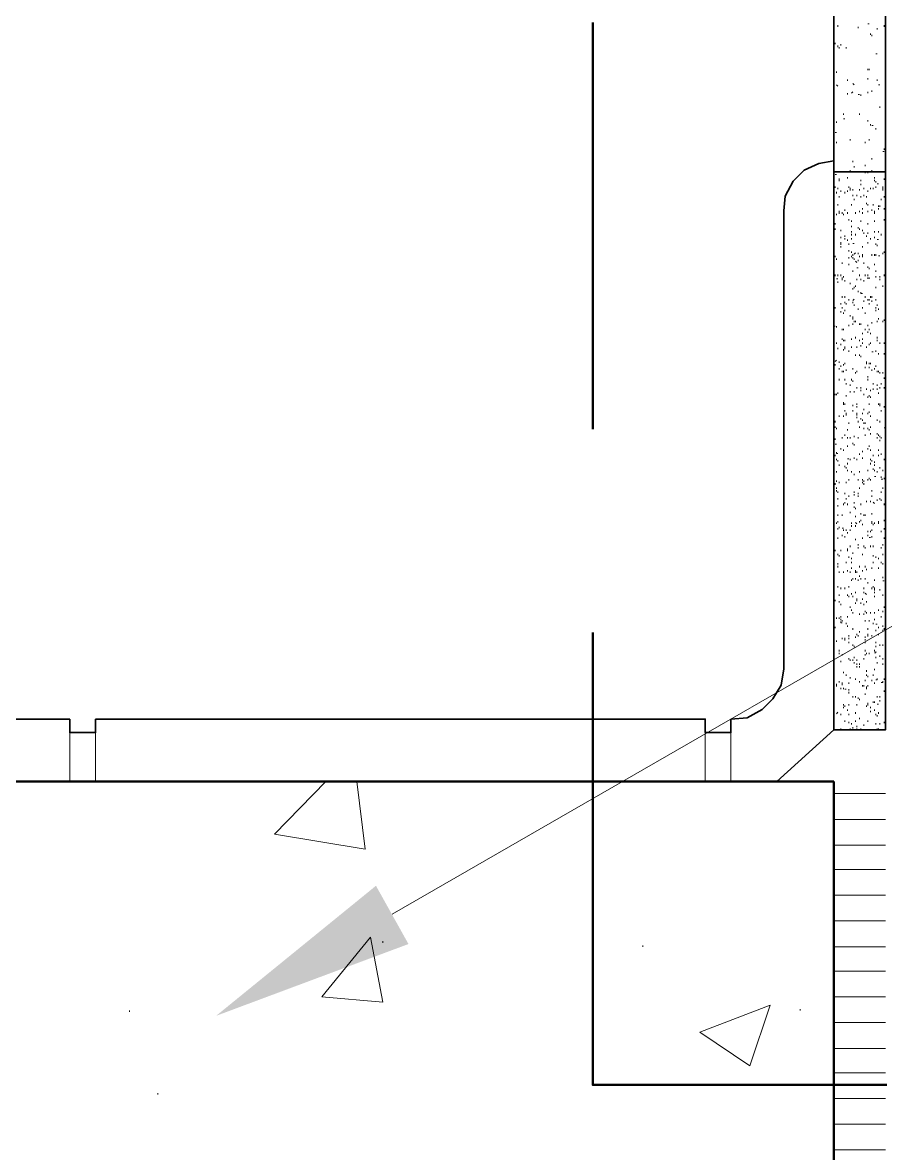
# Model space of a CAD drawing. Header units: inches. Extents: x 5 to 516, y -193 to 129.
# Drawn here: x 20.158 to 20.866, y -191.201 to -190.274 of the extents above; entities that cross this region are included whole.
import ezdxf

# ---------------------------------------------------------------- set-up
doc = ezdxf.new("R2010")
doc.units = ezdxf.units.IN
doc.header["$MEASUREMENT"] = 0
doc.layers.add('PDF7_Geometry', color=7, linetype='Continuous')
doc.layers.add('PDF7_Solid Fills', color=7, linetype='Continuous')

msp = doc.modelspace()

# ---------------------------------------------------------------- linework, layer by layer
at = {"layer": 'PDF7_Geometry', "lineweight": 35}
for points in [[(20.8235494, -190.8535622), (20.8235494, -184.9157836), (20.8657716, -184.9157836), (20.8657716, -190.8535622)], [(20.8235494, -190.3957844), (20.8235494, -190.8535621), (20.8657716, -190.8535621), (20.8657716, -190.3957844)]]:
    msp.add_lwpolyline(points, close=True, dxfattribs=at)
at = {"layer": 'PDF7_Geometry', "lineweight": 15}
for points in [[(20.4613306, -191.0046733), (24.4857755, -188.6868953), (25.001331, -188.6868953)], [(20.8524394, -190.2746733), (20.8513283, -190.2746733)], [(20.826886, -190.2757844), (20.826886, -190.2768955)], [(20.8435508, -190.2780065), (20.8435508, -190.2768954)], [(20.8535516, -190.2835621), (20.8535516, -190.282451)], [(20.8546638, -190.2846732), (20.8546638, -190.2835621)], [(20.859108, -190.2791176), (20.859108, -190.2780065)], [(20.86466, -190.2768954), (20.86466, -190.2757843)], [(20.8246616, -190.2913399), (20.8246616, -190.2902288)], [(20.826886, -190.2935623), (20.826886, -190.2924512)], [(20.8279937, -190.2946734), (20.8279937, -190.2935622)], [(20.8291058, -190.2913399), (20.8291058, -190.292451)], [(20.8335501, -190.2935623), (20.8335501, -190.2946734)], [(20.8579958, -190.2991176), (20.8591069, -190.2991176)], [(20.8513272, -190.312451), (20.8513272, -190.3113399)], [(20.8524394, -190.312451), (20.8524394, -190.3113399)], [(20.8257738, -190.3146734), (20.8257738, -190.3135623)], [(20.8346623, -190.3213401), (20.8346623, -190.320229)], [(20.8513272, -190.3191177), (20.8513272, -190.3202288)], [(20.859108, -190.3202287), (20.859108, -190.3213398)], [(20.8257738, -190.3246733), (20.8268849, -190.3257844)], [(20.8391066, -190.3302289), (20.8379955, -190.33134)], [(20.8391066, -190.3235622), (20.8402177, -190.3246733)], [(20.8513272, -190.3302289), (20.8513272, -190.33134)], [(20.8546638, -190.3302289), (20.8546638, -190.3291178)], [(20.8613279, -190.3246733), (20.8602168, -190.3246733)], [(20.8346623, -190.332451), (20.8346623, -190.3313399)], [(20.844663, -190.332451), (20.8435519, -190.332451)], [(20.8457707, -190.3335621), (20.8457707, -190.332451)], [(20.8313302, -190.3491178), (20.8313302, -190.3480067)], [(20.844663, -190.3491178), (20.844663, -190.3480067)], [(20.8613279, -190.3435622), (20.8613279, -190.3424511)], [(20.8257738, -190.3557842), (20.8257738, -190.3546731)], [(20.8313302, -190.352451), (20.8324414, -190.352451)], [(20.8513272, -190.3546732), (20.8513272, -190.3535621)], [(20.8535516, -190.3568956), (20.8535516, -190.3580067)], [(20.8557714, -190.3580067), (20.8546603, -190.3580067)], [(20.8246616, -190.3635623), (20.8257727, -190.3635623)], [(20.8579958, -190.3613399), (20.8579958, -190.3602287)], [(20.8257738, -190.3724511), (20.8257738, -190.37134)], [(20.8368822, -190.3702289), (20.8368822, -190.3691178)], [(20.8491073, -190.37134), (20.8491073, -190.3724511)], [(20.8524394, -190.3702289), (20.8524394, -190.3691178)], [(20.86466, -190.3768956), (20.86466, -190.3780067)], [(20.8546638, -190.3846734), (20.8546638, -190.3857845)], [(20.8635523, -190.3791178), (20.8646634, -190.3791178)], [(20.8368822, -190.3957843), (20.8368822, -190.3946732)], [(20.8391066, -190.3868955), (20.8391066, -190.3880066)], [(20.8402188, -190.3924511), (20.8402188, -190.39134)], [(20.8491073, -190.39134), (20.8491073, -190.3902289)], [(20.8491073, -190.3968954), (20.8491073, -190.3957843)], [(20.8513272, -190.3957843), (20.8513272, -190.3968954)], [(20.8546638, -190.3957843), (20.8546638, -190.3946732)], [(20.8257738, -190.3980067), (20.8246627, -190.3980067)], [(20.8279937, -190.402451), (20.8279937, -190.4013399)], [(20.8279937, -190.4035621), (20.8279937, -190.4024509)], [(20.8346623, -190.4013399), (20.8346623, -190.4002288)], [(20.8457707, -190.4035621), (20.8457707, -190.4024509)], [(20.8568836, -190.4013399), (20.8568836, -190.4002288)], [(20.8568836, -190.4035621), (20.8568836, -190.4024509)], [(20.8579958, -190.4046734), (20.8579958, -190.4035623)], [(20.86466, -190.402451), (20.86466, -190.4013399)], [(20.8246616, -190.4091177), (20.8246616, -190.4080066)], [(20.8257738, -190.4135622), (20.8257738, -190.4124511)], [(20.826886, -190.4102287), (20.826886, -190.4091176)], [(20.8291058, -190.4124511), (20.8291058, -190.41134)], [(20.8324379, -190.4135622), (20.8324379, -190.4124511)], [(20.8346623, -190.4124511), (20.8346623, -190.41134)], [(20.8357745, -190.4091177), (20.8357745, -190.4080066)], [(20.8368822, -190.4113398), (20.8368822, -190.4102287)], [(20.8391066, -190.4113398), (20.8391066, -190.4102287)], [(20.844663, -190.4113398), (20.844663, -190.4102287)], [(20.8457707, -190.4068955), (20.8457707, -190.4057844)], [(20.8479951, -190.4102287), (20.8479951, -190.4091176)], [(20.8513272, -190.4124511), (20.8513272, -190.41134)], [(20.8535516, -190.4102287), (20.8535516, -190.4091176)], [(20.8557714, -190.4102287), (20.8557714, -190.4091176)], [(20.8579958, -190.4091177), (20.8579958, -190.4080066)], [(20.859108, -190.4057845), (20.8602191, -190.4057845)], [(20.8635523, -190.4091177), (20.8635523, -190.4080066)], [(20.8635523, -190.4102287), (20.8635523, -190.4091176)], [(20.8635523, -190.4113398), (20.8635523, -190.4102287)], [(20.826886, -190.4235621), (20.826886, -190.422451)], [(20.8279937, -190.4168954), (20.8279937, -190.4157843)], [(20.8379944, -190.4235621), (20.8379944, -190.422451)], [(20.8391066, -190.4157843), (20.8391066, -190.4146732)], [(20.8402188, -190.4191178), (20.8402188, -190.4180067)], [(20.8424386, -190.4157843), (20.8424386, -190.4146732)], [(20.8457707, -190.4168954), (20.8457707, -190.4157843)], [(20.8479951, -190.4157843), (20.8479951, -190.4146732)], [(20.8502195, -190.4168954), (20.8502195, -190.4157843)], [(20.8502195, -190.422451), (20.8502195, -190.4213399)], [(20.8513272, -190.4235621), (20.8513272, -190.422451)], [(20.8557714, -190.4235621), (20.8557714, -190.422451)], [(20.8602157, -190.4235621), (20.8602157, -190.4246732)], [(20.8613279, -190.4246732), (20.8613279, -190.423562)], [(20.8624401, -190.4191178), (20.8624401, -190.4180067)], [(20.86466, -190.4168954), (20.86466, -190.4157843)], [(20.8235494, -190.4257845), (20.8235494, -190.4246734)], [(20.8257738, -190.4313398), (20.8257738, -190.4302287)], [(20.8279937, -190.4291177), (20.8279937, -190.4280066)], [(20.8279937, -190.4302288), (20.8279937, -190.4291177)], [(20.830218, -190.4302288), (20.830218, -190.4291177)], [(20.8313302, -190.4313398), (20.8313302, -190.4302287)], [(20.8324379, -190.4280066), (20.8324379, -190.4268955)], [(20.8346623, -190.4302288), (20.8346623, -190.4291177)], [(20.8413264, -190.4302288), (20.8413264, -190.4291177)], [(20.844663, -190.4291177), (20.844663, -190.4280066)], [(20.8468829, -190.4268956), (20.8468829, -190.4257845)], [(20.8468829, -190.4302288), (20.8468829, -190.4291177)], [(20.8513272, -190.4291177), (20.8513272, -190.4280066)], [(20.8546638, -190.4280066), (20.8546638, -190.4268955)], [(20.8568836, -190.4291177), (20.8568836, -190.4280066)], [(20.8568836, -190.4302288), (20.8568836, -190.4291177)], [(20.8602157, -190.4268956), (20.8602157, -190.4257845)], [(20.86466, -190.4268956), (20.86466, -190.4257845)], [(20.8235494, -190.4368954), (20.8235494, -190.4357843)], [(20.8246616, -190.4391176), (20.8246616, -190.4380065)], [(20.8357745, -190.4357844), (20.8357745, -190.4346733)], [(20.8379944, -190.4368954), (20.8379944, -190.4357843)], [(20.8379944, -190.44134), (20.8379944, -190.4402289)], [(20.8435508, -190.4424511), (20.8435508, -190.44134)], [(20.8457707, -190.4368954), (20.8457707, -190.4357843)], [(20.8513272, -190.4380065), (20.8513272, -190.4391176)], [(20.8568836, -190.4368954), (20.8568836, -190.4357843)], [(20.86466, -190.4357844), (20.86466, -190.4346733)], [(20.8235494, -190.4446732), (20.8235494, -190.4435621)], [(20.8246616, -190.4435621), (20.8246616, -190.442451)], [(20.8291058, -190.4446732), (20.8291058, -190.4435621)], [(20.8291058, -190.4502288), (20.8291058, -190.4491177)], [(20.8324379, -190.4491177), (20.8324379, -190.4480066)], [(20.8324379, -190.4502288), (20.8324379, -190.4513399)], [(20.8346623, -190.4524509), (20.8346623, -190.4513398)], [(20.8379944, -190.4457843), (20.8379944, -190.4446731)], [(20.8379944, -190.4480067), (20.8379944, -190.4468956)], [(20.8379944, -190.4513399), (20.8379944, -190.4502288)], [(20.8413264, -190.4480067), (20.8413264, -190.4468956)], [(20.844663, -190.4435621), (20.844663, -190.442451)], [(20.8468829, -190.4446732), (20.8468829, -190.4435621)], [(20.8479951, -190.4468956), (20.8479951, -190.4457845)], [(20.8502195, -190.4491177), (20.8502195, -190.4480066)], [(20.8513272, -190.4468956), (20.8513272, -190.4457845)], [(20.8535516, -190.4513399), (20.8535516, -190.4502288)], [(20.8568836, -190.4457843), (20.8568836, -190.4446731)], [(20.8568836, -190.4502288), (20.8568836, -190.4491177)], [(20.8602157, -190.4513399), (20.8591046, -190.4513399)], [(20.8602157, -190.4457843), (20.8602157, -190.4446731)], [(20.8624401, -190.4480067), (20.8624401, -190.4468956)], [(20.8291058, -190.4546734), (20.8291058, -190.4535622)], [(20.8291058, -190.4557844), (20.8291058, -190.4546733)], [(20.8291058, -190.4580066), (20.8291058, -190.4568954)], [(20.8357745, -190.4557844), (20.8357745, -190.4546733)], [(20.8357745, -190.46134), (20.8357745, -190.4602289)], [(20.8402188, -190.4546734), (20.8391077, -190.4546734)], [(20.8468829, -190.4580066), (20.8468829, -190.4568954)], [(20.8513272, -190.4546734), (20.8513272, -190.4535622)], [(20.8579958, -190.4557844), (20.8579958, -190.4546733)], [(20.859108, -190.4568955), (20.859108, -190.4557844)], [(20.8246616, -190.4657843), (20.8246616, -190.4646732)], [(20.8257738, -190.4680067), (20.8257738, -190.4668956)], [(20.8357745, -190.4668954), (20.8357745, -190.4657842)], [(20.8379944, -190.4624511), (20.8379944, -190.46134)], [(20.8379944, -190.4646732), (20.8379944, -190.4657843)], [(20.8391066, -190.4646732), (20.8391066, -190.4635621)], [(20.8391066, -190.4668954), (20.8391066, -190.4657842)], [(20.8413264, -190.4624511), (20.8402153, -190.4635622)], [(20.8402188, -190.4680067), (20.8402188, -190.4668956)], [(20.8413264, -190.4691178), (20.8424376, -190.4702289)], [(20.8435508, -190.4635622), (20.8435508, -190.4624511)], [(20.8435508, -190.4691178), (20.8435508, -190.4680067)], [(20.844663, -190.4657843), (20.844663, -190.4646732)], [(20.8468829, -190.4635622), (20.8468829, -190.4646733)], [(20.8468829, -190.4657843), (20.8468829, -190.4646732)], [(20.8546638, -190.4646732), (20.8546638, -190.4635621)], [(20.8568836, -190.4646732), (20.8568836, -190.4635621)], [(20.8579958, -190.4646732), (20.8579958, -190.4635621)], [(20.8613279, -190.4646732), (20.8602168, -190.4646732)], [(20.8635523, -190.4635622), (20.8635523, -190.4624511)], [(20.86466, -190.4624511), (20.86466, -190.46134)], [(20.830218, -190.4713399), (20.830218, -190.4702288)], [(20.8357745, -190.472451), (20.8357745, -190.4713399)], [(20.8391066, -190.4780066), (20.8391066, -190.4768955)], [(20.8424386, -190.4746734), (20.8435498, -190.4746734)], [(20.8479951, -190.4713399), (20.8479951, -190.4702288)], [(20.8513272, -190.4746734), (20.8513272, -190.4735623)], [(20.8524394, -190.4757845), (20.8524394, -190.4746733)], [(20.8568836, -190.472451), (20.8568836, -190.4713399)], [(20.8579958, -190.4780066), (20.8579958, -190.4768955)], [(20.8246616, -190.4813401), (20.8246616, -190.480229)], [(20.826886, -190.4835622), (20.8257749, -190.4835622)], [(20.826886, -190.4813401), (20.826886, -190.480229)], [(20.826886, -190.4868954), (20.826886, -190.4857843)], [(20.8291058, -190.4813401), (20.8291058, -190.480229)], [(20.830218, -190.4835622), (20.830218, -190.4824511)], [(20.830218, -190.4846733), (20.830218, -190.4835622)], [(20.8313302, -190.4824511), (20.8313302, -190.48134)], [(20.8324379, -190.4857843), (20.8324379, -190.4846732)], [(20.8368822, -190.4880067), (20.8368822, -190.4868956)], [(20.8424386, -190.4846733), (20.8424386, -190.4835622)], [(20.844663, -190.4802287), (20.844663, -190.4813398)], [(20.8457707, -190.4846733), (20.8457707, -190.4835622)], [(20.8479951, -190.4857843), (20.8479951, -190.4846732)], [(20.8491073, -190.4813401), (20.8491073, -190.480229)], [(20.8513272, -190.4802287), (20.8513272, -190.4813398)], [(20.8513272, -190.4835622), (20.8513272, -190.4824511)], [(20.8524394, -190.4835622), (20.8524394, -190.4824511)], [(20.8579958, -190.4824511), (20.8579958, -190.48134)], [(20.8613279, -190.4824511), (20.8613279, -190.48134)], [(20.8613279, -190.4835622), (20.8613279, -190.4846733)], [(20.86466, -190.4813401), (20.86466, -190.480229)], [(20.8391066, -190.492451), (20.8391066, -190.4913399)], [(20.8402188, -190.4913399), (20.8402188, -190.4902288)], [(20.8413264, -190.4902289), (20.8413264, -190.4891178)], [(20.8435508, -190.4946731), (20.8435508, -190.493562)], [(20.8457707, -190.4957845), (20.8457707, -190.4946734)], [(20.8468829, -190.4957845), (20.8457718, -190.4957845)], [(20.8579958, -190.4913399), (20.8579958, -190.4902288)], [(20.8635523, -190.4902289), (20.8635523, -190.4891178)], [(20.8235494, -190.5024512), (20.8235494, -190.5013401)], [(20.8246616, -190.5080065), (20.8246616, -190.5068954)], [(20.8291058, -190.5046733), (20.8291058, -190.5035622)], [(20.830218, -190.4991177), (20.830218, -190.4980066)], [(20.830218, -190.5080065), (20.830218, -190.5068954)], [(20.8324379, -190.4991177), (20.8324379, -190.4980066)], [(20.8324379, -190.5035622), (20.8324379, -190.5024511)], [(20.8335501, -190.5046733), (20.8335501, -190.5035622)], [(20.8357745, -190.5013398), (20.8357745, -190.5002287)], [(20.8391066, -190.5035622), (20.8391066, -190.5024511)], [(20.8402188, -190.5002288), (20.8391077, -190.5013399)], [(20.8402188, -190.5057844), (20.8402188, -190.5046733)], [(20.8468829, -190.5080065), (20.8468829, -190.5068954)], [(20.8479951, -190.5024512), (20.8479951, -190.5013401)], [(20.8491073, -190.4991177), (20.8491073, -190.4980066)], [(20.8513272, -190.5013398), (20.8513272, -190.5002287)], [(20.8524394, -190.5013398), (20.8524394, -190.5002287)], [(20.8524394, -190.5046733), (20.8524394, -190.5035622)], [(20.8535516, -190.4980066), (20.8535516, -190.4991177)], [(20.8546638, -190.4991177), (20.8546638, -190.4980066)], [(20.8546638, -190.5024512), (20.8546638, -190.5013401)], [(20.8579958, -190.5080065), (20.8579958, -190.5068954)], [(20.859108, -190.5057844), (20.859108, -190.5046733)], [(20.8291058, -190.51134), (20.8291058, -190.5102289)], [(20.8313302, -190.512451), (20.8313302, -190.5113399)], [(20.8324379, -190.5091178), (20.8324379, -190.510229)], [(20.8368822, -190.5146732), (20.8368822, -190.5135621)], [(20.8391066, -190.5157845), (20.8391066, -190.5146734)], [(20.8391066, -190.5168956), (20.8391066, -190.5157845)], [(20.8435508, -190.5091178), (20.8435508, -190.5080067)], [(20.8491073, -190.512451), (20.8491073, -190.5113399)], [(20.8579958, -190.5102289), (20.8579958, -190.5091178)], [(20.8602157, -190.5168956), (20.8602157, -190.5157845)], [(20.8246616, -190.5224509), (20.8235505, -190.5224509)], [(20.8257738, -190.5235623), (20.8257738, -190.5224512)], [(20.830218, -190.5257844), (20.830218, -190.5246733)], [(20.8313302, -190.5257844), (20.8313302, -190.5246733)], [(20.8357745, -190.5224509), (20.8357745, -190.5213398)], [(20.8391066, -190.5213399), (20.8391066, -190.5202287)], [(20.8402188, -190.5191177), (20.8402188, -190.5180066)], [(20.8413264, -190.5191177), (20.8413264, -190.5180066)], [(20.844663, -190.5213399), (20.844663, -190.5202287)], [(20.8457707, -190.5213399), (20.8457707, -190.5202287)], [(20.8491073, -190.5257844), (20.8491073, -190.5246733)], [(20.8513272, -190.5224509), (20.8513272, -190.5213398)], [(20.8524394, -190.5257844), (20.8524394, -190.5246733)], [(20.8546638, -190.5202288), (20.8546638, -190.5191177)], [(20.8635523, -190.5191177), (20.8635523, -190.5180066)], [(20.86466, -190.5180067), (20.86466, -190.5168955)], [(20.830218, -190.5335621), (20.830218, -190.532451)], [(20.8313302, -190.5346732), (20.8313302, -190.5335621)], [(20.8324379, -190.5346732), (20.8324379, -190.5335621)], [(20.8379944, -190.5335621), (20.8379944, -190.532451)], [(20.8413264, -190.5324511), (20.8413264, -190.53134)], [(20.844663, -190.5346732), (20.844663, -190.5335621)], [(20.8468829, -190.5280065), (20.8468829, -190.5291176)], [(20.8468829, -190.5335621), (20.8468829, -190.532451)], [(20.8513272, -190.5280065), (20.8513272, -190.5268954)], [(20.8535516, -190.5291176), (20.8535516, -190.5280065)], [(20.859108, -190.5324511), (20.859108, -190.53134)], [(20.859108, -190.5346732), (20.859108, -190.5335621)], [(20.8257738, -190.5368956), (20.8257738, -190.5357845)], [(20.826886, -190.5413399), (20.826886, -190.5402288)], [(20.8291058, -190.5380067), (20.8291058, -190.5368956)], [(20.8313302, -190.542451), (20.8313302, -190.5413398)], [(20.8324379, -190.5402288), (20.8324379, -190.5391177)], [(20.8324379, -190.5413399), (20.8324379, -190.5402288)], [(20.8357745, -190.5435623), (20.8357745, -190.5424512)], [(20.8379944, -190.5402288), (20.8379944, -190.5391177)], [(20.8424386, -190.5402288), (20.8424386, -190.5391177)], [(20.8457707, -190.5391178), (20.8457707, -190.5380066)], [(20.8468829, -190.5368956), (20.8468829, -190.5357845)], [(20.8502195, -190.5402288), (20.8502195, -190.5391177)], [(20.8524394, -190.5380067), (20.8524394, -190.5368956)], [(20.8535516, -190.5368956), (20.8535516, -190.5357845)], [(20.8557714, -190.5435623), (20.8546603, -190.5435623)], [(20.8579958, -190.5435623), (20.8579958, -190.5424512)], [(20.8613279, -190.5368956), (20.8613279, -190.5357845)], [(20.86466, -190.5368956), (20.86466, -190.5357845)], [(20.8257738, -190.5502287), (20.8246627, -190.5513398)], [(20.8279937, -190.5524511), (20.8279937, -190.55134)], [(20.8324379, -190.5535622), (20.8324379, -190.5524511)], [(20.8413264, -190.5468955), (20.8413264, -190.5457844)], [(20.844663, -190.5468955), (20.844663, -190.5457844)], [(20.8502195, -190.5524511), (20.8502195, -190.55134)], [(20.8502195, -190.5535622), (20.8502195, -190.5524511)], [(20.8524394, -190.5535622), (20.8524394, -190.5524511)], [(20.8535516, -190.5535622), (20.8535516, -190.5524511)], [(20.8602157, -190.5457844), (20.8602157, -190.5446733)], [(20.86466, -190.5446734), (20.86466, -190.5457845)], [(20.8246616, -190.5546732), (20.8246616, -190.5535621)], [(20.8279937, -190.5580067), (20.8279937, -190.5568956)], [(20.8291058, -190.5557843), (20.8291058, -190.5546732)], [(20.830218, -190.5602289), (20.830218, -190.5591177)], [(20.8313302, -190.5546732), (20.8313302, -190.5535621)], [(20.8313302, -190.5602289), (20.8313302, -190.5591177)], [(20.8335501, -190.5591178), (20.8335501, -190.5580067)], [(20.8391066, -190.5580067), (20.8391066, -190.5568956)], [(20.8413264, -190.5613399), (20.8413264, -190.5602288)], [(20.8424386, -190.5602289), (20.8424386, -190.5591177)], [(20.8491073, -190.5568954), (20.8491073, -190.5557843)], [(20.8524394, -190.5568954), (20.8524394, -190.5557843)], [(20.8546638, -190.5580067), (20.8546638, -190.5591178)], [(20.8568836, -190.5580067), (20.8568836, -190.5568956)], [(20.8579958, -190.5557843), (20.8579958, -190.5546732)], [(20.859108, -190.5602289), (20.859108, -190.5591177)], [(20.8602157, -190.5602289), (20.8602157, -190.5591177)], [(20.8613279, -190.5613399), (20.8613279, -190.5602288)], [(20.8635523, -190.5613399), (20.8635523, -190.5602288)], [(20.8235494, -190.5646734), (20.8235494, -190.5635623)], [(20.8279937, -190.5657845), (20.8279937, -190.5668956)], [(20.8324379, -190.5668955), (20.8324379, -190.5657844)], [(20.8335501, -190.5702287), (20.8335501, -190.5691176)], [(20.8368822, -190.5713401), (20.8368822, -190.570229)], [(20.8379944, -190.5668955), (20.8379944, -190.5657844)], [(20.8391066, -190.5680066), (20.8391066, -190.5668955)], [(20.8513272, -190.5646734), (20.8513272, -190.5635623)], [(20.8513272, -190.5668955), (20.8513272, -190.5657844)], [(20.8557714, -190.5702287), (20.8557714, -190.5691176)], [(20.859108, -190.5713401), (20.859108, -190.570229)], [(20.8624401, -190.5691177), (20.8624401, -190.5702288)], [(20.86466, -190.5657845), (20.86466, -190.5646734)], [(20.8246616, -190.5791178), (20.8246616, -190.5780067)], [(20.8257738, -190.5791178), (20.8257738, -190.5780067)], [(20.826886, -190.5780065), (20.826886, -190.5768954)], [(20.8335501, -190.5802289), (20.8335501, -190.5791178)], [(20.8368822, -190.5768954), (20.8368822, -190.5757843)], [(20.8402188, -190.5768954), (20.8402188, -190.5757843)], [(20.8424386, -190.5735622), (20.8424386, -190.5724511)], [(20.8457707, -190.5735622), (20.8457707, -190.5724511)], [(20.8457707, -190.5757843), (20.8457707, -190.5746732)], [(20.8479951, -190.5791178), (20.8479951, -190.5780067)], [(20.8502195, -190.5735622), (20.8502195, -190.5746733)], [(20.8513272, -190.58134), (20.8513272, -190.5802289)], [(20.8524394, -190.5802289), (20.8524394, -190.5791178)], [(20.8535516, -190.5746733), (20.8535516, -190.5757844)], [(20.8535516, -190.58134), (20.8535516, -190.5802289)], [(20.8557714, -190.5746733), (20.8557714, -190.5735622)], [(20.859108, -190.5746733), (20.859108, -190.5735622)], [(20.8602157, -190.5780065), (20.8602157, -190.5768954)], [(20.8613279, -190.5735622), (20.8613279, -190.5724511)], [(20.86466, -190.5735622), (20.86466, -190.5724511)], [(20.8235494, -190.5880066), (20.8235494, -190.5868955)], [(20.8313302, -190.5857845), (20.8313302, -190.5846734)], [(20.8313302, -190.5868956), (20.8313302, -190.5857845)], [(20.8324379, -190.5868956), (20.8324379, -190.5857845)], [(20.8391066, -190.5880066), (20.8391066, -190.5868955)], [(20.8424386, -190.5868956), (20.8424386, -190.5857845)], [(20.8424386, -190.5891177), (20.8424386, -190.5880066)], [(20.8479951, -190.5913398), (20.8479951, -190.5902287)], [(20.8524394, -190.5868956), (20.8524394, -190.5857845)], [(20.8602157, -190.5868956), (20.8602157, -190.5857845)], [(20.8613279, -190.5868956), (20.8613279, -190.5857845)], [(20.8613279, -190.5880066), (20.8613279, -190.5868955)], [(20.86466, -190.5891177), (20.86466, -190.5880066)], [(20.8235494, -190.5968955), (20.8235494, -190.5957843)], [(20.8279937, -190.5968955), (20.8279937, -190.5957843)], [(20.8313302, -190.5968955), (20.8313302, -190.5957843)], [(20.8324379, -190.5924512), (20.8324379, -190.5913401)], [(20.8335501, -190.5957844), (20.8335501, -190.5946733)], [(20.8391066, -190.5924512), (20.8391066, -190.5913401)], [(20.8424386, -190.5957844), (20.8424386, -190.5946733), (20.8424386, -190.5935622)], [(20.8457707, -190.5991179), (20.8457707, -190.5980068)], [(20.8468829, -190.5946733), (20.8468829, -190.5935622)], [(20.8468829, -190.6002289), (20.8468829, -190.5991178)], [(20.8513272, -190.5946733), (20.8513272, -190.5935622)], [(20.8524394, -190.5935623), (20.8524394, -190.5924511)], [(20.8535516, -190.5968955), (20.8535516, -190.5957843)], [(20.859108, -190.6002289), (20.859108, -190.5991178)], [(20.8624401, -190.5924512), (20.8624401, -190.5913401)], [(20.8246616, -190.60134), (20.8246616, -190.6002289)], [(20.8246616, -190.6057843), (20.8246616, -190.6046731)], [(20.8346623, -190.6080067), (20.8346623, -190.6068956)], [(20.8357745, -190.60134), (20.8357745, -190.6024511)], [(20.8435508, -190.60134), (20.8435508, -190.6002289)], [(20.844663, -190.6057843), (20.844663, -190.6046731)], [(20.8479951, -190.6024511), (20.8479951, -190.60134)], [(20.8479951, -190.6068956), (20.8479951, -190.6057845)], [(20.8491073, -190.6024511), (20.8491073, -190.60134)], [(20.8513272, -190.6068956), (20.8513272, -190.6057845)], [(20.8524394, -190.6080067), (20.8524394, -190.6068956)], [(20.8535516, -190.6057843), (20.8535516, -190.6046731)], [(20.8613279, -190.60134), (20.8613279, -190.6002289)], [(20.8657722, -190.6057843), (20.864661, -190.6057843)], [(20.8246616, -190.6157844), (20.8246616, -190.6146733)], [(20.830218, -190.6146734), (20.830218, -190.6135622)], [(20.8324379, -190.6124509), (20.8324379, -190.6113398)], [(20.8346623, -190.6146734), (20.8346623, -190.6135622)], [(20.8368822, -190.6146734), (20.8368822, -190.6135622)], [(20.8391066, -190.6191176), (20.8391066, -190.6180065)], [(20.8402188, -190.6135623), (20.8402188, -190.6124512)], [(20.8435508, -190.6146734), (20.8435508, -190.6135622)], [(20.8491073, -190.6124509), (20.8491073, -190.6113398)], [(20.8535516, -190.6113399), (20.8535516, -190.6102288)], [(20.859108, -190.6113399), (20.859108, -190.6102288)], [(20.859108, -190.6146734), (20.859108, -190.6135622)], [(20.8602157, -190.6124509), (20.8602157, -190.6113398)], [(20.8613279, -190.6135623), (20.8613279, -190.6124512)], [(20.8613279, -190.6168955), (20.8613279, -190.6157844)], [(20.8624401, -190.6146734), (20.8624401, -190.6135622)], [(20.8246616, -190.6191176), (20.8257727, -190.6191176)], [(20.8268849, -190.6268956), (20.8257738, -190.6268956), (20.8257738, -190.6257845)], [(20.8291058, -190.6235622), (20.8291058, -190.6224511)], [(20.8313302, -190.6246732), (20.8313302, -190.6235621)], [(20.8346623, -190.62134), (20.8346623, -190.6202289)], [(20.8402188, -190.620229), (20.8402188, -190.6191179)], [(20.844663, -190.6280067), (20.844663, -190.6268956)], [(20.8468829, -190.6257843), (20.8468829, -190.6246732)], [(20.8513272, -190.6235622), (20.8513272, -190.6224511)], [(20.8524394, -190.62134), (20.8524394, -190.6202289)], [(20.8535516, -190.6246732), (20.8535516, -190.6235621)], [(20.8602157, -190.6246732), (20.8602157, -190.6235621)], [(20.8624401, -190.6280067), (20.8624401, -190.6268956)], [(20.8246616, -190.6291178), (20.8246616, -190.6280067)], [(20.8257738, -190.632451), (20.8257738, -190.6313399)], [(20.826886, -190.633562), (20.826886, -190.6324509)], [(20.8279937, -190.6368955), (20.8279937, -190.6357844)], [(20.8346623, -190.6313399), (20.8357734, -190.6313399)], [(20.8346623, -190.6357845), (20.8346623, -190.6346733)], [(20.8368822, -190.632451), (20.8368822, -190.6313399)], [(20.8402188, -190.6313399), (20.8402188, -190.6302288)], [(20.8424386, -190.632451), (20.8424386, -190.6313399)], [(20.8468829, -190.6313399), (20.8468829, -190.6302288)], [(20.8535516, -190.632451), (20.8535516, -190.6313399)], [(20.8535516, -190.6357845), (20.8535516, -190.6346733)], [(20.8546638, -190.633562), (20.8546638, -190.6324509)], [(20.8557714, -190.6291178), (20.8557714, -190.6280067)], [(20.8568836, -190.6346734), (20.8568836, -190.6335623)], [(20.8568836, -190.6368955), (20.8568836, -190.6357844)], [(20.8602157, -190.6291178), (20.8602157, -190.6280067)], [(20.86466, -190.632451), (20.86466, -190.6313399)], [(20.8257738, -190.6424511), (20.8257738, -190.64134)], [(20.8324379, -190.6380066), (20.8324379, -190.6368955)], [(20.8335501, -190.6391177), (20.8335501, -190.6380065)], [(20.8346623, -190.6413401), (20.8346623, -190.640229)], [(20.8379944, -190.6424511), (20.8379944, -190.64134)], [(20.8402188, -190.6446733), (20.8402188, -190.6435622)], [(20.844663, -190.6424511), (20.844663, -190.64134)], [(20.8513272, -190.6413401), (20.8513272, -190.640229)], [(20.8557714, -190.6402287), (20.8557714, -190.6391176)], [(20.8568836, -190.6413401), (20.8568836, -190.640229)], [(20.8568836, -190.6457843), (20.8579947, -190.6457843)], [(20.859108, -190.6424511), (20.859108, -190.64134)], [(20.8613279, -190.6391177), (20.8613279, -190.6380065)], [(20.8624401, -190.6468954), (20.8624401, -190.6457843)], [(20.8635523, -190.6413401), (20.8635523, -190.640229)], [(20.8246616, -190.652451), (20.8246616, -190.6513399)], [(20.8257738, -190.6502289), (20.8257738, -190.6491178)], [(20.8257738, -190.6557845), (20.8257738, -190.6546734)], [(20.8335501, -190.6513399), (20.8335501, -190.6502288)], [(20.8357745, -190.6491178), (20.8357745, -190.6480067)], [(20.8435508, -190.6491178), (20.8435508, -190.6480067)], [(20.844663, -190.6557845), (20.844663, -190.6546734)], [(20.8468829, -190.6491178), (20.8468829, -190.6480067)], [(20.8468829, -190.6513399), (20.8468829, -190.6502288)], [(20.8479951, -190.6502289), (20.8479951, -190.6491178)], [(20.8513272, -190.6491178), (20.8513272, -190.6480067)], [(20.8524394, -190.6480067), (20.8524394, -190.6468956)], [(20.8535516, -190.6491178), (20.8535516, -190.6480067)], [(20.8624401, -190.6480067), (20.8635512, -190.6480067)], [(20.8635523, -190.6557845), (20.8635523, -190.6546734)], [(20.86466, -190.6480067), (20.86466, -190.6468956)], [(20.8257738, -190.6580066), (20.8257738, -190.6568955)], [(20.826886, -190.6591177), (20.826886, -190.6580066)], [(20.826886, -190.6646733), (20.826886, -190.6635622)], [(20.8324379, -190.6602288), (20.8324379, -190.6591176)], [(20.8335501, -190.6646733), (20.8335501, -190.6635622)], [(20.8357745, -190.6624512), (20.8357745, -190.6613401)], [(20.8402188, -190.6591177), (20.8402188, -190.6580066)], [(20.8402188, -190.6613398), (20.8402188, -190.6602287)], [(20.8435508, -190.6602288), (20.8435508, -190.6591176)], [(20.8435508, -190.6613398), (20.8435508, -190.6624509)], [(20.8546638, -190.6580066), (20.8546638, -190.6568955)], [(20.8546638, -190.6624512), (20.8546638, -190.6613401)], [(20.859108, -190.6657844), (20.859108, -190.6646733)], [(20.8613279, -190.6646733), (20.8613279, -190.6635622)], [(20.8624401, -190.6591177), (20.8624401, -190.6580066)], [(20.8624401, -190.6657844), (20.8624401, -190.6646733)], [(20.826886, -190.6702289), (20.826886, -190.6691178)], [(20.8313302, -190.6691178), (20.8313302, -190.6680067)], [(20.8346623, -190.6691178), (20.8346623, -190.6680067)], [(20.8402188, -190.6680065), (20.8402188, -190.6668954)], [(20.8402188, -190.67134), (20.8402188, -190.6702289)], [(20.8413264, -190.672451), (20.8413264, -190.6713399)], [(20.8457707, -190.6691178), (20.8457707, -190.6680067)], [(20.8502195, -190.6668954), (20.8502195, -190.6657843)], [(20.8557714, -190.6668954), (20.8568825, -190.6680065)], [(20.86466, -190.6691178), (20.86466, -190.6680067)], [(20.8235494, -190.6768956), (20.8235494, -190.6757845)], [(20.826886, -190.6780067), (20.826886, -190.6768955)], [(20.826886, -190.6835623), (20.826886, -190.6824512)], [(20.830218, -190.6768956), (20.830218, -190.6780067)], [(20.8368822, -190.6757845), (20.8368822, -190.6746734)], [(20.8413264, -190.6791177), (20.8413264, -190.6780066)], [(20.844663, -190.6824512), (20.844663, -190.6835623)], [(20.8457707, -190.6768956), (20.8457707, -190.6757845)], [(20.8457707, -190.6824512), (20.8457707, -190.6813401)], [(20.8479951, -190.6780067), (20.8479951, -190.6768955)], [(20.8491073, -190.6780067), (20.8491073, -190.6768955)], [(20.8546638, -190.6768956), (20.8546638, -190.6757845)], [(20.8546638, -190.6835623), (20.8546638, -190.6824512)], [(20.8602157, -190.6835623), (20.8602157, -190.6824512)], [(20.86466, -190.6824512), (20.86466, -190.6813401)], [(20.8257738, -190.6846733), (20.8257738, -190.6835622)], [(20.826886, -190.6891176), (20.826886, -190.6880065)], [(20.8279937, -190.6880065), (20.8279937, -190.6868954)], [(20.8313302, -190.6880065), (20.8302191, -190.6880065)], [(20.8313302, -190.6902289), (20.8313302, -190.6891178)], [(20.8335501, -190.6902289), (20.8335501, -190.6891178)], [(20.8346623, -190.6924511), (20.8346623, -190.69134)], [(20.8368822, -190.6902289), (20.8368822, -190.6891178)], [(20.8379944, -190.6846733), (20.8379944, -190.6835622)], [(20.8379944, -190.6868955), (20.8379944, -190.6857844)], [(20.8413264, -190.6835623), (20.8424376, -190.6846734)], [(20.8413264, -190.6868955), (20.8413264, -190.6857844)], [(20.8468829, -190.6857844), (20.8468829, -190.6846733)], [(20.8513272, -190.69134), (20.8513272, -190.6902289)], [(20.8535516, -190.69134), (20.8535516, -190.6902289)], [(20.8546638, -190.6846733), (20.8546638, -190.6835622)], [(20.8546638, -190.6902289), (20.8546638, -190.6891178)], [(20.8557714, -190.6857844), (20.8557714, -190.6846733)], [(20.8568836, -190.6846733), (20.8568836, -190.6835622)], [(20.8602157, -190.6846733), (20.8602157, -190.6835622)], [(20.8624401, -190.69134), (20.8624401, -190.6902289)], [(20.86466, -190.6891176), (20.86466, -190.6880065)], [(20.826886, -190.6968956), (20.826886, -190.6957845)], [(20.830218, -190.6946732), (20.830218, -190.6935621)], [(20.8324379, -190.6957843), (20.8324379, -190.6946732)], [(20.8413264, -190.6980067), (20.8413264, -190.6968956)], [(20.8435508, -190.702451), (20.8435508, -190.7013398)], [(20.8468829, -190.6968956), (20.8468829, -190.6957845)], [(20.8513272, -190.6946732), (20.8513272, -190.6935621)], [(20.8535516, -190.6957843), (20.8524404, -190.6957843)], [(20.8546638, -190.6957843), (20.8546638, -190.6946732)], [(20.8635523, -190.702451), (20.8635523, -190.7013398)], [(20.86466, -190.6968956), (20.86466, -190.6957845)], [(20.8246616, -190.7068955), (20.8246616, -190.7057844)], [(20.826886, -190.710229), (20.826886, -190.7091179)], [(20.8291058, -190.7068955), (20.8291058, -190.7057844)], [(20.8346623, -190.7068955), (20.8346623, -190.7057844), (20.8346623, -190.7046733)], [(20.8368822, -190.7035623), (20.8368822, -190.7024512)], [(20.8391066, -190.7091176), (20.8391066, -190.7080065)], [(20.8435508, -190.7046734), (20.8435508, -190.7035623)], [(20.8468829, -190.710229), (20.8468829, -190.7091179)], [(20.8491073, -190.7046734), (20.8491073, -190.7035623)], [(20.8535516, -190.7035623), (20.8535516, -190.7024512)], [(20.8557714, -190.7035623), (20.8557714, -190.7024512)], [(20.8557714, -190.7113401), (20.8557714, -190.7102289)], [(20.8624401, -190.7046734), (20.8624401, -190.7035623)], [(20.8635523, -190.710229), (20.8635523, -190.7091179)], [(20.826886, -190.7180067), (20.826886, -190.7168956)], [(20.826886, -190.7202289), (20.826886, -190.7191178)], [(20.8335501, -190.7168954), (20.8335501, -190.7157843)], [(20.8357745, -190.7124511), (20.8357745, -190.71134)], [(20.8379944, -190.7135622), (20.8379944, -190.7124511)], [(20.8379944, -190.7168954), (20.8379944, -190.7157843)], [(20.8379944, -190.7213399), (20.8379944, -190.7202288)], [(20.844663, -190.7202289), (20.844663, -190.7191178)], [(20.8491073, -190.7202289), (20.8491073, -190.7191178)], [(20.8546638, -190.7213399), (20.8546638, -190.7202288)], [(20.8557714, -190.7168954), (20.8557714, -190.7157843)], [(20.8579958, -190.7124511), (20.8579958, -190.71134)], [(20.8602157, -190.7135622), (20.8602157, -190.7124511)], [(20.8602157, -190.7213399), (20.8602157, -190.7202288)], [(20.8624401, -190.7168954), (20.8624401, -190.7157843)], [(20.8635523, -190.7180067), (20.8635523, -190.7168956)], [(20.8279937, -190.7246734), (20.8279937, -190.7235623)], [(20.8313302, -190.7246734), (20.8313302, -190.7235623)], [(20.8346623, -190.7235621), (20.8346623, -190.7224509)], [(20.8368822, -190.7246734), (20.8368822, -190.7235623)], [(20.8391066, -190.7302287), (20.8391066, -190.7291176)], [(20.8413264, -190.7246734), (20.8413264, -190.7235623)], [(20.8413264, -190.7302287), (20.8413264, -190.7291176)], [(20.8424386, -190.7246734), (20.8424386, -190.7235623)], [(20.844663, -190.7280066), (20.844663, -190.7268955)], [(20.8457707, -190.7302287), (20.8457707, -190.7291176)], [(20.8468829, -190.7235621), (20.8468829, -190.7224509)], [(20.8491073, -190.7302287), (20.8491073, -190.7291176)], [(20.8502195, -190.722451), (20.8502195, -190.7213399)], [(20.8635523, -190.7291177), (20.8635523, -190.7280066)], [(20.826886, -190.7368954), (20.826886, -190.7357843)], [(20.8291058, -190.7380068), (20.8291058, -190.7368957)], [(20.8324379, -190.7380068), (20.8324379, -190.7368957)], [(20.8357745, -190.7357844), (20.8357745, -190.7368955)], [(20.8379944, -190.7313401), (20.8379944, -190.730229)], [(20.8435508, -190.7313401), (20.8435508, -190.730229)], [(20.8479951, -190.7380068), (20.8479951, -190.7368957)], [(20.8513272, -190.7324512), (20.8513272, -190.7335623)], [(20.8546638, -190.7380068), (20.8546638, -190.7368957)], [(20.8557714, -190.7368954), (20.8557714, -190.7357843)], [(20.8568836, -190.7313401), (20.8568836, -190.730229)], [(20.8568836, -190.7380068), (20.8568836, -190.7368957)], [(20.8568836, -190.7391178), (20.8568836, -190.7380067)], [(20.8613279, -190.7391178), (20.8613279, -190.7380067)], [(20.86466, -190.7313401), (20.8635488, -190.7313401)], [(20.8246616, -190.7480066), (20.8246616, -190.7468955)], [(20.8279937, -190.7435621), (20.8279937, -190.742451)], [(20.8279937, -190.7491177), (20.8279937, -190.7480066)], [(20.8346623, -190.7435621), (20.8346623, -190.742451)], [(20.8357745, -190.7446732), (20.8357745, -190.743562)], [(20.8379944, -190.742451), (20.8379944, -190.7413399)], [(20.8391066, -190.7446732), (20.8391066, -190.743562)], [(20.8413264, -190.74134), (20.8413264, -190.7402289)], [(20.8424386, -190.7468956), (20.8424386, -190.7457845)], [(20.8424386, -190.7480066), (20.8424386, -190.7468955)], [(20.8468829, -190.7468956), (20.8468829, -190.7457845)], [(20.8479951, -190.74134), (20.8479951, -190.7402289)], [(20.8491073, -190.74134), (20.8502184, -190.7424511)], [(20.8502195, -190.7491177), (20.8502195, -190.7480066)], [(20.8568836, -190.74134), (20.8568836, -190.7402289)], [(20.8568836, -190.7446732), (20.8568836, -190.743562)], [(20.8635523, -190.7435621), (20.8635523, -190.742451)], [(20.8291058, -190.7513398), (20.8291058, -190.7502287)], [(20.8368822, -190.7535623), (20.8368822, -190.7524511)], [(20.8379944, -190.7557844), (20.8379944, -190.7546733)], [(20.8391066, -190.7580065), (20.8391066, -190.7568954)], [(20.8413264, -190.7502288), (20.8413264, -190.7491177)], [(20.8457707, -190.7502288), (20.8457707, -190.7491177)], [(20.8479951, -190.7513398), (20.8479951, -190.7502287)], [(20.8491073, -190.7568955), (20.8491073, -190.7557843)], [(20.8502195, -190.7580065), (20.8502195, -190.7568954)], [(20.8535516, -190.7580065), (20.8535516, -190.7568954)], [(20.8568836, -190.7580065), (20.8568836, -190.7568954)], [(20.8602157, -190.7557844), (20.8602157, -190.7546733)], [(20.8635523, -190.7568955), (20.8635523, -190.7557843)], [(20.86466, -190.7535623), (20.86466, -190.7524511)], [(20.8257738, -190.7624511), (20.8257738, -190.76134)], [(20.8279937, -190.7624511), (20.8279937, -190.76134)], [(20.8291058, -190.76134), (20.8291058, -190.7602289)], [(20.8291058, -190.7635621), (20.8291058, -190.762451)], [(20.8291058, -190.7657845), (20.8291058, -190.7646734)], [(20.830218, -190.7657845), (20.8291069, -190.7657845)], [(20.830218, -190.7646732), (20.830218, -190.7635621)], [(20.8335501, -190.7668956), (20.8335501, -190.7657845)], [(20.8346623, -190.76134), (20.8346623, -190.7602289)], [(20.844663, -190.7591179), (20.844663, -190.7580068)], [(20.8479951, -190.7591179), (20.8479951, -190.7580068)], [(20.8491073, -190.7646732), (20.8491073, -190.7635621)], [(20.8524394, -190.7646732), (20.8524394, -190.7635621)], [(20.8557714, -190.7668956), (20.8557714, -190.7657845)], [(20.8568836, -190.7635621), (20.8568836, -190.762451)], [(20.8624401, -190.76134), (20.8624401, -190.7602289)], [(20.8246616, -190.7702288), (20.8246616, -190.7691177)], [(20.8346623, -190.7691177), (20.8346623, -190.7680066)], [(20.8357745, -190.7768955), (20.8357745, -190.7757844)], [(20.8391066, -190.7713399), (20.8391066, -190.7702288)], [(20.8424386, -190.7757844), (20.8424386, -190.7746733)], [(20.8435508, -190.7768955), (20.8435508, -190.7757844)], [(20.844663, -190.7735623), (20.844663, -190.7724512)], [(20.8513272, -190.7713399), (20.8513272, -190.7702288)], [(20.8513272, -190.7746734), (20.8513272, -190.7757845)], [(20.8513272, -190.7768955), (20.8513272, -190.7757844)], [(20.8546638, -190.7768955), (20.8546638, -190.7757844)], [(20.8579958, -190.7724509), (20.8579958, -190.7713398)], [(20.859108, -190.7668956), (20.8579969, -190.7668956)], [(20.8602157, -190.7691177), (20.8602157, -190.7702289)], [(20.8602157, -190.7757844), (20.8602157, -190.7746733)], [(20.8635523, -190.7691177), (20.8635523, -190.7680066)], [(20.8635523, -190.7724509), (20.8635523, -190.7713398)], [(20.86466, -190.7713399), (20.86466, -190.7702288)], [(20.8257738, -190.78134), (20.8257738, -190.7802289)], [(20.830218, -190.7791176), (20.830218, -190.7780065)], [(20.8324379, -190.7791176), (20.8324379, -190.7780065)], [(20.8324379, -190.780229), (20.8324379, -190.7791179)], [(20.8357745, -190.7791176), (20.8357745, -190.7780065)], [(20.8357745, -190.7824511), (20.8357745, -190.78134)], [(20.8391066, -190.7846732), (20.8391066, -190.7835621)], [(20.8402188, -190.7857843), (20.8402188, -190.7846732)], [(20.8413264, -190.7780066), (20.8413264, -190.7768954)], [(20.8491073, -190.7780066), (20.8491073, -190.7768954)], [(20.8491073, -190.780229), (20.8491073, -190.7791179)], [(20.8491073, -190.7824511), (20.8491073, -190.78134)], [(20.8579958, -190.7824511), (20.8579958, -190.78134)], [(20.8579958, -190.7857843), (20.8579958, -190.7846732)], [(20.8613279, -190.7846732), (20.8613279, -190.7835621)], [(20.8635523, -190.7846732), (20.8635523, -190.7835621)], [(20.8279937, -190.7891178), (20.8279937, -190.7880067)], [(20.8279937, -190.7913399), (20.8279937, -190.7902288)], [(20.830218, -190.792451), (20.830218, -190.7913399)], [(20.8402188, -190.7946734), (20.8402188, -190.7935623)], [(20.8491073, -190.7891178), (20.8491073, -190.7880067)], [(20.8491073, -190.792451), (20.8491073, -190.7913399)], [(20.8502195, -190.7913399), (20.8502195, -190.7902288)], [(20.8524394, -190.7913399), (20.8524394, -190.7902288)], [(20.8568836, -190.7891178), (20.8568836, -190.7880067)], [(20.8568847, -190.7902288), (20.8579958, -190.7902288), (20.8579958, -190.7891177)], [(20.8579958, -190.7946734), (20.8579958, -190.7935623)], [(20.8613279, -190.7935623), (20.8613279, -190.7924512)], [(20.8291058, -190.7980066), (20.8291058, -190.7968955)], [(20.8357745, -190.7957845), (20.8357745, -190.7946733)], [(20.8368822, -190.7968955), (20.8368822, -190.7957844)], [(20.8391066, -190.7968955), (20.8391066, -190.7957844)], [(20.8402188, -190.7991177), (20.8402188, -190.7980065)], [(20.8424386, -190.7968955), (20.8424386, -190.7957844)], [(20.8424386, -190.8002287), (20.8424386, -190.7991176)], [(20.8424386, -190.8024511), (20.8424386, -190.80134)], [(20.844663, -190.8002287), (20.844663, -190.7991176)], [(20.844663, -190.8024511), (20.844663, -190.80134)], [(20.8479951, -190.7957845), (20.8479951, -190.7946733)], [(20.8568836, -190.8046733), (20.8568836, -190.8035622)], [(20.859108, -190.7991177), (20.859108, -190.7980065)], [(20.8635523, -190.7957845), (20.8635523, -190.7946733)], [(20.8635523, -190.8002287), (20.8635523, -190.7991176)], [(20.8313302, -190.8068954), (20.8313302, -190.8057843)], [(20.8335501, -190.8091178), (20.8335501, -190.8080067)], [(20.8368822, -190.8102289), (20.8368822, -190.81134)], [(20.8413264, -190.812451), (20.8413264, -190.8113399)], [(20.8491073, -190.8135621), (20.8491073, -190.812451)], [(20.8502195, -190.8057843), (20.8502195, -190.8046732)], [(20.8502195, -190.8091178), (20.8502195, -190.8080067)], [(20.8513272, -190.8102289), (20.8513272, -190.8091178)], [(20.8546638, -190.8135621), (20.8546638, -190.812451)], [(20.8557714, -190.8091178), (20.8557714, -190.8080067)], [(20.8579969, -190.812451), (20.859108, -190.812451), (20.859108, -190.8113399)], [(20.86466, -190.812451), (20.86466, -190.8113399)], [(20.8257738, -190.8168956), (20.8257738, -190.8157844)], [(20.8257738, -190.8180066), (20.8257738, -190.8168955)], [(20.8279937, -190.8146734), (20.8279937, -190.8135623)], [(20.8291058, -190.8202288), (20.8291058, -190.8191176)], [(20.830218, -190.8157845), (20.830218, -190.8146734)], [(20.830218, -190.8168956), (20.830218, -190.8157844)], [(20.8313302, -190.8202288), (20.8313302, -190.8191176)], [(20.8335501, -190.8202288), (20.832439, -190.8202288)], [(20.8357745, -190.8157845), (20.8357745, -190.8146734)], [(20.8357745, -190.8213401), (20.8357745, -190.820229)], [(20.844663, -190.8146734), (20.844663, -190.8135623)], [(20.8468829, -190.8180066), (20.8468829, -190.8168955)], [(20.8479951, -190.8180066), (20.8479951, -190.8168955)], [(20.8502195, -190.8191177), (20.8502195, -190.8180066)], [(20.8502195, -190.8202288), (20.8502195, -190.8191176)], [(20.8513272, -190.8168956), (20.8513272, -190.8180067)], [(20.8568836, -190.8157845), (20.8568836, -190.8146734)], [(20.8635523, -190.8135623), (20.8635523, -190.8146734), (20.8624412, -190.8146734)], [(20.86466, -190.8224512), (20.86466, -190.8213401)], [(20.8357745, -190.8224512), (20.8357745, -190.8235623)], [(20.8391066, -190.8268954), (20.8391066, -190.8257843)], [(20.8413264, -190.8268954), (20.8413264, -190.8257843)], [(20.8435508, -190.8280065), (20.8435508, -190.8268954)], [(20.844663, -190.8291178), (20.844663, -190.8280067)], [(20.8491073, -190.8235622), (20.8491073, -190.8246733)], [(20.8513272, -190.832451), (20.8513272, -190.8313399)], [(20.8557714, -190.83134), (20.8557714, -190.8302289)], [(20.8568836, -190.8302289), (20.8568836, -190.83134)], [(20.859108, -190.8268954), (20.859108, -190.8257843)], [(20.8613279, -190.8268954), (20.8613279, -190.8257843)], [(20.8613279, -190.8302289), (20.8613279, -190.8291178)], [(20.826886, -190.8391177), (20.8257749, -190.8402288)], [(20.8291058, -190.8413399), (20.8291058, -190.8402287)], [(20.8313302, -190.8335621), (20.8313302, -190.832451)], [(20.8313302, -190.8357845), (20.8313302, -190.8346734)], [(20.8324379, -190.8346732), (20.8324379, -190.8335621)], [(20.8346623, -190.8380067), (20.8346623, -190.8368955)], [(20.8357745, -190.8335621), (20.8357745, -190.832451)], [(20.8357745, -190.8402288), (20.8357745, -190.8413399)], [(20.8413264, -190.8402288), (20.8413264, -190.8391177)], [(20.8424386, -190.8335621), (20.8424386, -190.832451)], [(20.8502195, -190.8346732), (20.8502195, -190.8335621)], [(20.8535516, -190.8357845), (20.8535516, -190.8346734)], [(20.8535516, -190.8391177), (20.8535516, -190.8380066)], [(20.8568836, -190.8380067), (20.8568836, -190.8368955)], [(20.8579958, -190.8413399), (20.8579958, -190.8402287)], [(20.8602157, -190.832451), (20.8591046, -190.832451)], [(20.8602157, -190.8402288), (20.8602157, -190.8391177)], [(20.8324379, -190.8468955), (20.8324379, -190.8457844)], [(20.8357745, -190.8480065), (20.8357745, -190.8468954)], [(20.8379944, -190.8491179), (20.8379944, -190.8480068)], [(20.8413264, -190.8468955), (20.8413264, -190.8457844)], [(20.844663, -190.8446733), (20.844663, -190.8435622)], [(20.8479951, -190.850229), (20.8479951, -190.8491178)], [(20.8513272, -190.8468955), (20.8513272, -190.8457844)], [(20.8579958, -190.8491179), (20.8579958, -190.8480068)], [(20.859108, -190.8424512), (20.859108, -190.8413401)], [(20.8613279, -190.8491179), (20.8613279, -190.8480068)], [(20.86466, -190.8480065), (20.86466, -190.8468954)], [(20.1968856, -190.8557843), (20.1968856, -190.8957843)], [(20.2179947, -190.8557843), (20.2179947, -190.8957843)], [(20.7179947, -190.8557843), (20.7179947, -190.8957843)], [(20.7391084, -190.8557843), (20.7391084, -190.8957843)], [(20.8291058, -190.8535621), (20.8291058, -190.852451)], [(20.8368822, -190.8535621), (20.8368822, -190.852451)], [(20.8391066, -190.8524511), (20.8391066, -190.85134)], [(20.8424386, -190.85134), (20.8424386, -190.8502289)], [(20.8424386, -190.8535621), (20.8424386, -190.852451)], [(20.8457707, -190.8535621), (20.8457707, -190.852451)], [(20.859108, -190.8535621), (20.859108, -190.852451)], [(20.8602157, -190.8535621), (20.8602157, -190.852451)], [(20.3646599, -190.9391176), (20.4068821, -190.8957843)], [(20.4324406, -190.8957844), (20.4391073, -190.9513399), (20.3646628, -190.9391177)], [(20.8235494, -190.9057845), (20.8657716, -190.9057845)], [(20.8235494, -190.9268956), (20.8657716, -190.9268956)], [(20.8235494, -190.9480067), (20.8657716, -190.9480067)], [(20.8235494, -190.9680067), (20.8657716, -190.9680067)], [(20.8235494, -190.9891179), (20.8657716, -190.9891179)], [(20.8235494, -191.010229), (20.8657716, -191.010229)], [(20.4535506, -191.0768956), (20.4035506, -191.0724512), (20.4435506, -191.0235623)], [(20.4535497, -191.0768955), (20.4435497, -191.0235621)], [(20.4535497, -191.0280066), (20.4535497, -191.0268955)], [(20.6668834, -191.0313401), (20.6668834, -191.0302289)], [(20.8235494, -191.0313401), (20.8657716, -191.0313401)], [(20.8235494, -191.0513401), (20.8657716, -191.0513401)], [(20.8235494, -191.0724512), (20.8657716, -191.0724512)], [(20.7713304, -191.0791179), (20.7135526, -191.1013401), (20.7546637, -191.1291179)], [(20.754661, -191.1291178), (20.7713277, -191.0791178)], [(20.2457725, -191.0846732), (20.2457725, -191.0835621)], [(20.7957716, -191.0835621), (20.7957716, -191.082451)], [(20.8235494, -191.0935623), (20.8657716, -191.0935623)], [(20.8235494, -191.1146734), (20.8657716, -191.1146734)], [(20.8235494, -191.1346734), (20.8657716, -191.1346734)], [(20.269106, -191.1524511), (20.269106, -191.1513399)], [(20.8235494, -191.1557845), (20.8657716, -191.1557845)], [(20.8235494, -191.1768956), (20.8657716, -191.1768956)], [(20.8235494, -191.1980067), (20.8657716, -191.1980067)]]:
    msp.add_lwpolyline(points, dxfattribs=at)
at = {"layer": 'PDF7_Geometry', "lineweight": 50}
for points in [[(20.6257729, -190.6068956), (20.6257729, -190.2735622)], [(20.8668844, -191.1446733), (20.6257732, -191.1446733), (20.6257732, -190.7735621)], [(15.2291072, -190.8957844), (20.8235522, -190.8957844)], [(20.8235494, -190.8957844), (20.8235494, -191.2280066)]]:
    msp.add_lwpolyline(points, dxfattribs=at)
at = {"layer": 'PDF7_Geometry', "lineweight": 35}
for points in [[(20.8235494, -190.3868954), (20.8235494, -190.8535621), (20.7768827, -190.8957844)], [(20.8235494, -190.3868955), (20.8113272, -190.3891177), (20.7991049, -190.3946733), (20.7902161, -190.4035622), (20.7835494, -190.4157844), (20.7824383, -190.4280066)], [(20.7824388, -190.4280066), (20.7824388, -190.8035622)], [(20.7391084, -190.8446733), (20.7524417, -190.8435622), (20.7646639, -190.8368956), (20.7735528, -190.8280067), (20.7802195, -190.8168956), (20.7824417, -190.8035622)], [(20.1968856, -190.8446733), (19.6968855, -190.8446733)], [(20.1968856, -190.8446732), (20.1968856, -190.8557843), (20.2179967, -190.8557843), (20.2179967, -190.8446732)], [(20.2179947, -190.8446732), (20.7179947, -190.8446732), (20.7179947, -190.8557843), (20.7391058, -190.8557843), (20.7391058, -190.8446732)]]:
    msp.add_lwpolyline(points, dxfattribs=at)
at = {"layer": 'PDF7_Geometry', "lineweight": 15}
for points in [[(20.8368822, -190.4091176), (20.8368822, -190.4102287)], [(20.8579958, -190.5002287), (20.8579958, -190.5013398)], [(20.8602157, -190.5080067), (20.8602157, -190.5091178)], [(20.859108, -190.5180066), (20.859108, -190.5191177)], [(20.8457707, -190.5468955), (20.8457707, -190.5480066)], [(20.8335501, -190.5935622), (20.8335501, -190.5946733)], [(20.8424386, -190.5980066), (20.8424386, -190.5968955)], [(20.8257738, -190.6057845), (20.8257738, -190.6068956)], [(20.8279937, -190.6502288), (20.8279937, -190.6513399)], [(20.8479951, -190.6513399), (20.8479951, -190.652451)], [(20.8324379, -190.6668954), (20.8324379, -190.6680065)], [(20.8535516, -190.6657843), (20.8535516, -190.6668954)], [(20.8279937, -190.7102289), (20.8279937, -190.7113401)], [(20.8479951, -190.7024512), (20.8479951, -190.7035623)], [(20.8413264, -190.7224509), (20.8413264, -190.7235621)], [(20.8513272, -190.832451), (20.8513272, -190.8335621)], [(20.8235494, -190.852451), (20.8235494, -190.8535621)]]:
    msp.add_lwpolyline(points, close=True, dxfattribs=at)
at = {"layer": 'PDF7_Solid Fills', "lineweight": 50, "transparency": 33554559}
msp.add_solid([(20.4746634, -191.0291176), (20.3168856, -191.0880065), (20.4479967, -190.9813399)], dxfattribs=at)

doc.saveas('drawing.dxf')
